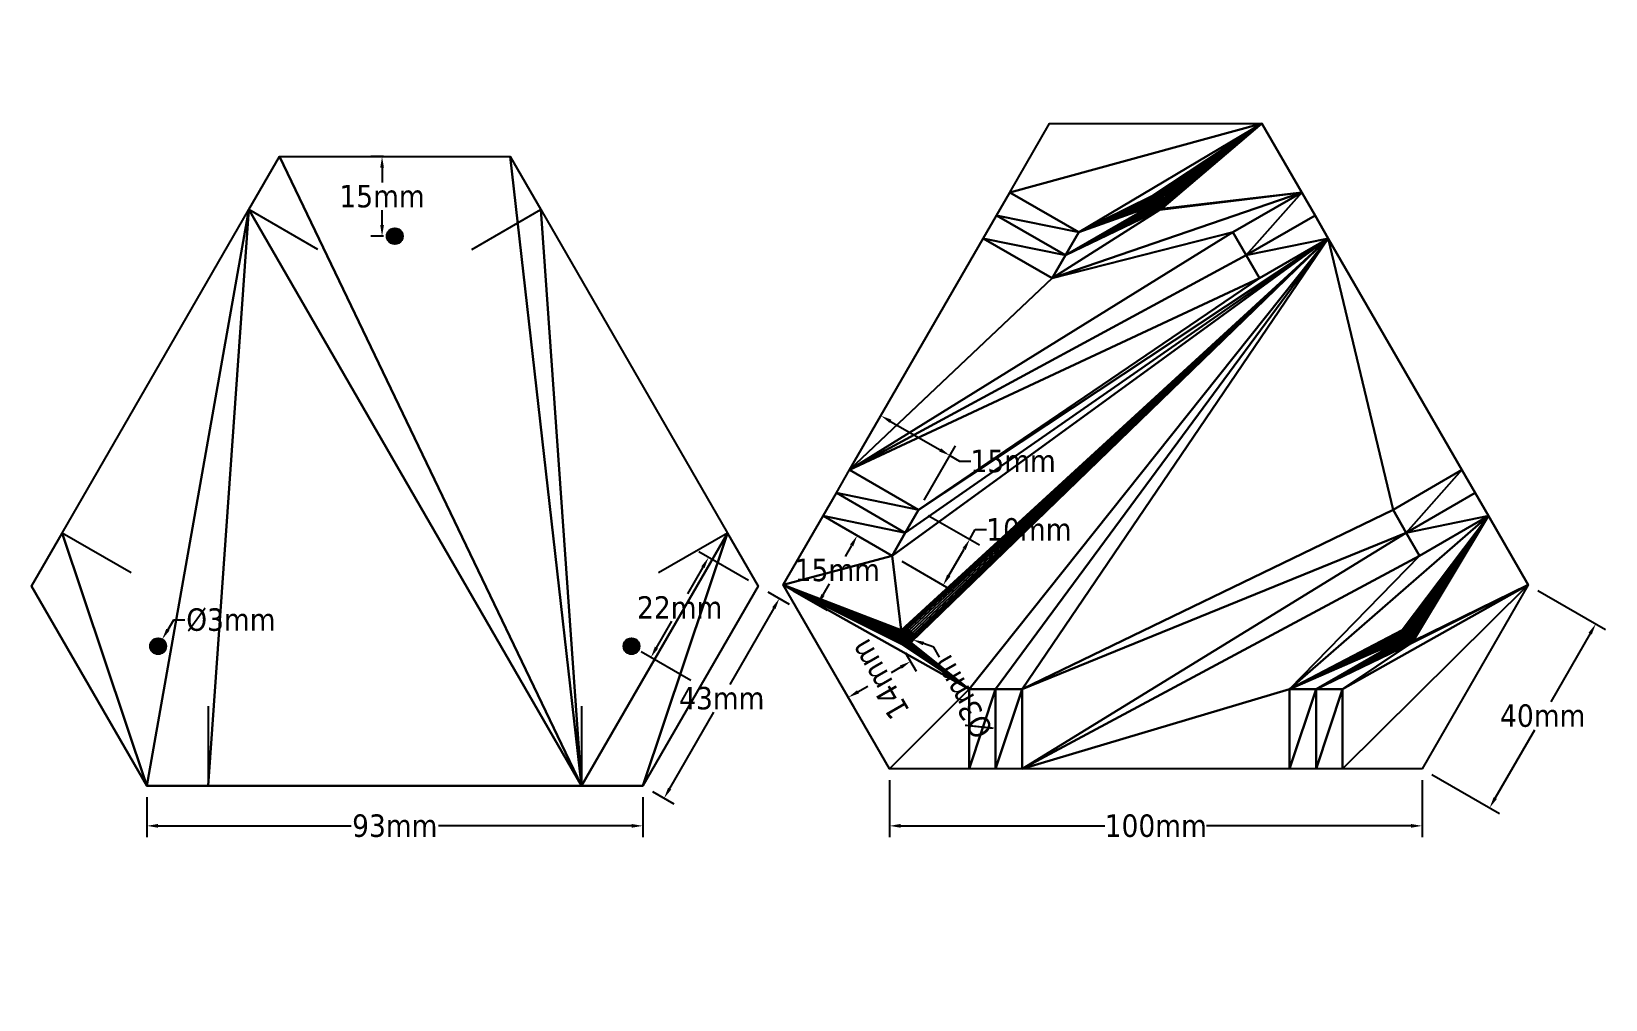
# Model space of a CAD drawing. Extents: x -280 to 17, y -39 to 143.
import ezdxf

# ---------------------------------------------------------------- set-up
doc = ezdxf.new("R2010")
doc.units = 0
doc.layers.get('0').update_dxf_attribs({"color": 13, "linetype": 'CONTINUOUS'})
doc.layers.get('DEFPOINTS').update_dxf_attribs({"linetype": 'CONTINUOUS'})
doc.styles.add('TAHOMA', font='Tahoma.ttf')
doc.dimstyles.new('DIMSTYLE1', dxfattribs={"dimtxt": 4.229496, "dimasz": 2.114748, "dimexe": 2.114748, "dimexo": 2.114748, "dimgap": 0.42295, "dimtad": 0, "dimtih": 1, "dimtoh": 1, "dimdec": 0, "dimzin": 0, "dimtxsty": 'TAHOMA', "dimcen": 0.09, "dimazin": 3, "dimtfac": 1, "dimtdec": 4, "dimtofl": 0, "dimtmove": 0, "dimatfit": 3, "dimtolj": 1, "dimtzin": 0})
doc.dimstyles.new('DIMSTYLE2', dxfattribs={"dimtxt": 4.229496, "dimasz": 2.114748, "dimexe": 2.114748, "dimexo": 2.114748, "dimgap": 0.42295, "dimtad": 0, "dimtih": 1, "dimtoh": 1, "dimdec": 0, "dimzin": 0, "dimtxsty": 'TAHOMA', "dimcen": 0.09, "dimazin": 3, "dimtfac": 1, "dimtdec": 4, "dimtofl": 0, "dimtmove": 0, "dimatfit": 3, "dimtolj": 1, "dimtzin": 0})

# ---------------------------------------------------------------- blocks, each defined once
blk = doc.blocks.new('*D4')
at = {"color": 0}
for p, q in [((79.82, 123.56), (80, 123.56)), ((79.91, 123.47), (79.91, 123.65)), ((73.42, 119.85), (75.54, 119.85)), ((75.54, 119.85), (77.15, 121.22))]:
    blk.add_line(p, q, dxfattribs=at)
blk.add_solid([(77.38, 120.95), (76.92, 121.49), (78.76, 122.59)], dxfattribs=at)
at = {"layer": 'DEFPOINTS', "color": 0}
for p in [(78.76, 122.59), (81.05, 124.53)]:
    blk.add_point(p, dxfattribs=at)
at = {"color": 0, "insert": (64.75, 119.85), "char_height": 4.229, "attachment_point": 5, "style": 'TAHOMA'}
blk.add_mtext('\\A1;%%c3mm', dxfattribs=at)
blk = doc.blocks.new('*D5')
at = {"color": 0}
for p, q in [((77.79, 138.56), (73.31, 138.56)), ((75.43, 136.45), (75.43, 134.33)), ((75.43, 127.13), (75.43, 129.24)), ((77.4, 125.01), (73.31, 125.01))]:
    blk.add_line(p, q, dxfattribs=at)
for points in [[(75.78, 136.45), (75.07, 136.45), (75.43, 138.56)], [(75.07, 127.13), (75.78, 127.13), (75.43, 125.01)]]:
    blk.add_solid(points, dxfattribs=at)
at = {"layer": 'DEFPOINTS', "color": 0}
for p in [(79.91, 138.56), (75.43, 125.01), (79.52, 125.01)]:
    blk.add_point(p, dxfattribs=at)
at = {"color": 0, "insert": (75.43, 131.79), "char_height": 4.229, "attachment_point": 5, "style": 'TAHOMA'}
blk.add_mtext('\\A1;14mm', dxfattribs=at)
blk = doc.blocks.new('GROUP_1')
for p, q in [((52.41, 125.57), (58.17, 135.56)), ((58.17, 135.56), (101.64, 135.56)), ((101.64, 135.56), (107.41, 125.57)), ((17.22, 64.63), (52.41, 125.57)), ((65.4, 118.07), (52.41, 125.57)), ((94.42, 118.07), (107.41, 125.57)), ((107.41, 125.57), (142.59, 64.63)), ((11.45, 54.64), (17.22, 64.63)), ((30.21, 57.13), (17.22, 64.63)), ((142.59, 64.63), (129.6, 57.13)), ((142.59, 64.63), (148.36, 54.64)), ((11.45, 54.64), (33.19, 17)), ((148.36, 54.64), (126.63, 17)), ((44.72, 32), (44.72, 17)), ((115.09, 32), (115.09, 17)), ((33.19, 17), (44.72, 17)), ((44.72, 17), (115.09, 17)), ((115.09, 17), (126.63, 17))]:
    blk.add_line(p, q)
mesh = blk.add_polyface()
corners = [(17.22, 64.63), (33.19, 17), (11.45, 54.64), (52.41, 125.57), (44.72, 17), (115.09, 17), (58.17, 135.56), (101.64, 135.56), (107.41, 125.57), (142.59, 64.63), (126.63, 17), (148.36, 54.64)]
mesh.append_faces([[corners[k] for k in face] for face in [(0, 1, 2), (10, 9, 11)]], dxfattribs={"vtx0": -1})
mesh.append_faces([[corners[k] for k in face] for face in [(1, 3, 4), (4, 3, 5), (5, 9, 10)]], dxfattribs={"vtx0": -1, "vtx1": -1})
mesh.append_faces([[corners[k] for k in face] for face in [(1, 0, 3), (5, 3, 6), (5, 6, 7), (5, 7, 8), (5, 8, 9)]], dxfattribs={"vtx0": -1, "vtx2": -1})
blk = doc.blocks.new('*D6')
at = {"color": 0}
for p, q in [((-258.04, -0.9), (-258.04, -8.41)), ((-164.6, -0.9), (-164.6, -8.41)), ((-255.93, -6.3), (-219.53, -6.3)), ((-166.71, -6.3), (-203.11, -6.3))]:
    blk.add_line(p, q, dxfattribs=at)
for points in [[(-255.93, -5.94), (-255.93, -6.65), (-258.04, -6.3)], [(-166.71, -6.65), (-166.71, -5.94), (-164.6, -6.3)]]:
    blk.add_solid(points, dxfattribs=at)
at = {"layer": 'DEFPOINTS', "color": 0}
for p in [(-258.04, 1.22), (-164.6, 1.22), (-164.6, -6.3)]:
    blk.add_point(p, dxfattribs=at)
at = {"color": 0, "insert": (-211.32, -6.3), "char_height": 4.229, "attachment_point": 5, "style": 'TAHOMA'}
blk.add_mtext('\\A1;93mm', dxfattribs=at)
blk = doc.blocks.new('*D7')
at = {"color": 0}
for p, q in [((-118.13, 2.34), (-118.13, -8.41)), ((-17.76, 2.34), (-17.76, -8.41)), ((-116.01, -6.3), (-77.51, -6.3)), ((-19.87, -6.3), (-58.37, -6.3))]:
    blk.add_line(p, q, dxfattribs=at)
for points in [[(-116.01, -5.94), (-116.01, -6.65), (-118.13, -6.3)], [(-19.87, -6.65), (-19.87, -5.94), (-17.76, -6.3)]]:
    blk.add_solid(points, dxfattribs=at)
at = {"layer": 'DEFPOINTS', "color": 0}
for p in [(-118.13, 4.45), (-17.76, 4.45), (-17.76, -6.3)]:
    blk.add_point(p, dxfattribs=at)
at = {"color": 0, "insert": (-67.94, -6.3), "char_height": 4.229, "attachment_point": 5, "style": 'TAHOMA'}
blk.add_mtext('\\A1;100mm', dxfattribs=at)
blk = doc.blocks.new('*D8')
at = {"color": 0}
for p, q in [((4.07, 38.04), (16.8, 30.69)), ((13.91, 29.92), (6.48, 17.05)), ((-3.98, -1.06), (3.45, 11.8)), ((-15.93, 3.39), (-3.2, -3.95))]:
    blk.add_line(p, q, dxfattribs=at)
for points in [[(14.21, 29.74), (13.6, 30.09), (14.97, 31.75)], [(-4.28, -0.89), (-3.67, -1.24), (-5.03, -2.89)]]:
    blk.add_solid(points, dxfattribs=at)
at = {"layer": 'DEFPOINTS', "color": 0}
for p in [(2.24, 39.09), (-17.76, 4.45), (-5.03, -2.89)]:
    blk.add_point(p, dxfattribs=at)
at = {"color": 0, "insert": (4.97, 14.43), "char_height": 4.229, "attachment_point": 5, "style": 'TAHOMA'}
blk.add_mtext('\\A1;40mm', dxfattribs=at)
blk = doc.blocks.new('*D9')
at = {"color": 0}
for p, q in [((-124.57, 62.58), (-118.67, 72.79)), ((-117.9, 69.9), (-108.57, 64.52)), ((-111.58, 55.08), (-105.68, 65.29)), ((-106.74, 63.46), (-104.91, 62.4)), ((-104.91, 62.4), (-102.79, 62.4))]:
    blk.add_line(p, q, dxfattribs=at)
for points in [[(-117.72, 70.21), (-118.07, 69.6), (-119.73, 70.96)], [(-108.74, 64.21), (-108.39, 64.82), (-106.74, 63.46)]]:
    blk.add_solid(points, dxfattribs=at)
at = {"layer": 'DEFPOINTS', "color": 0}
for p in [(-106.74, 63.46), (-125.63, 60.74), (-112.64, 53.24)]:
    blk.add_point(p, dxfattribs=at)
at = {"color": 0, "insert": (-94.81, 62.4), "char_height": 4.229, "attachment_point": 5, "style": 'TAHOMA'}
blk.add_mtext('\\A1;15mm', dxfattribs=at)
blk = doc.blocks.new('*D10')
at = {"color": 0}
for p, q in [((-110.8, 52.19), (-101.17, 46.62)), ((-103, 47.68), (-101.94, 49.51)), ((-101.94, 49.51), (-99.83, 49.51)), ((-106.94, 40.85), (-104.06, 45.85)), ((-115.8, 43.53), (-106.17, 37.96))]:
    blk.add_line(p, q, dxfattribs=at)
for points in [[(-103.75, 45.67), (-104.36, 46.03), (-103, 47.68)], [(-107.25, 41.03), (-106.64, 40.68), (-108, 39.02)]]:
    blk.add_solid(points, dxfattribs=at)
at = {"layer": 'DEFPOINTS', "color": 0}
for p in [(-112.64, 53.24), (-103, 47.68), (-117.64, 44.58)]:
    blk.add_point(p, dxfattribs=at)
at = {"color": 0, "insert": (-91.85, 49.51), "char_height": 4.229, "attachment_point": 5, "style": 'TAHOMA'}
blk.add_mtext('\\A1;10mm', dxfattribs=at)
blk = doc.blocks.new('*D11')
at = {"color": 0}
for p, q in [((-252.99, 32.46), (-254.07, 30.65)), ((-250.88, 32.46), (-252.99, 32.46)), ((-256.01, 27.54), (-255.83, 27.54)), ((-255.92, 27.45), (-255.92, 27.63))]:
    blk.add_line(p, q, dxfattribs=at)
blk.add_solid([(-254.37, 30.83), (-253.77, 30.47), (-255.15, 28.83)], dxfattribs=at)
at = {"layer": 'DEFPOINTS', "color": 0}
for p in [(-255.15, 28.83), (-256.68, 26.25)]:
    blk.add_point(p, dxfattribs=at)
at = {"color": 0, "insert": (-242.2, 32.46), "char_height": 4.229, "attachment_point": 5, "style": 'TAHOMA'}
blk.add_mtext('\\A1;%%c3mm', dxfattribs=at)
blk = doc.blocks.new('*D12')
at = {"color": 0}
for p, q in [((-141.04, 37.8), (-137.02, 35.48)), ((-139.9, 34.7), (-148.2, 20.34)), ((-159.52, 0.73), (-151.23, 15.09)), ((-162.77, 0.16), (-158.75, -2.16))]:
    blk.add_line(p, q, dxfattribs=at)
for points in [[(-139.6, 34.53), (-140.21, 34.88), (-138.85, 36.54)], [(-159.83, 0.9), (-159.22, 0.55), (-160.58, -1.1)]]:
    blk.add_solid(points, dxfattribs=at)
at = {"layer": 'DEFPOINTS', "color": 0}
for p in [(-142.87, 38.86), (-164.6, 1.22), (-160.58, -1.1)]:
    blk.add_point(p, dxfattribs=at)
at = {"color": 0, "insert": (-149.71, 17.72), "char_height": 4.229, "attachment_point": 5, "style": 'TAHOMA'}
blk.add_mtext('\\A1;43mm', dxfattribs=at)
blk = doc.blocks.new('*D13')
at = {"color": 0}
for p, q in [((-128.8, 51.03), (-122.36, 47.31)), ((-125.25, 46.54), (-126.44, 44.46)), ((-130.63, 37.21), (-129.43, 39.28)), ((-136.3, 38.04), (-129.86, 34.32))]:
    blk.add_line(p, q, dxfattribs=at)
for points in [[(-124.94, 46.36), (-125.55, 46.71), (-124.19, 48.37)], [(-130.94, 37.38), (-130.33, 37.03), (-131.69, 35.38)]]:
    blk.add_solid(points, dxfattribs=at)
at = {"layer": 'DEFPOINTS', "color": 0}
for p in [(-130.63, 52.08), (-124.19, 48.37), (-138.13, 39.09)]:
    blk.add_point(p, dxfattribs=at)
at = {"color": 0, "insert": (-127.94, 41.87), "char_height": 4.229, "attachment_point": 5, "style": 'TAHOMA'}
blk.add_mtext('\\A1;15mm', dxfattribs=at)
blk = doc.blocks.new('*D14')
at = {"color": 0}
for p, q in [((-144.7, 39.91), (-154.04, 45.31)), ((-153.26, 42.42), (-156.15, 37.42)), ((-162.02, 27.26), (-159.13, 32.26)), ((-155.56, 21.09), (-164.9, 26.49))]:
    blk.add_line(p, q, dxfattribs=at)
for points in [[(-152.96, 42.24), (-153.57, 42.59), (-152.21, 44.25)], [(-162.32, 27.44), (-161.71, 27.08), (-163.07, 25.43)]]:
    blk.add_solid(points, dxfattribs=at)
at = {"layer": 'DEFPOINTS', "color": 0}
for p in [(-142.87, 38.86), (-163.07, 25.43), (-153.73, 20.04)]:
    blk.add_point(p, dxfattribs=at)
at = {"color": 0, "insert": (-157.64, 34.84), "char_height": 4.229, "attachment_point": 5, "style": 'TAHOMA'}
blk.add_mtext('\\A1;22mm', dxfattribs=at)
blk = doc.blocks.new('*D15')
at = {"color": 0}
for p, q in [((-213.43, 119.78), (-215.83, 119.78)), ((-213.72, 117.66), (-213.72, 114.87)), ((-213.72, 106.89), (-213.72, 109.69)), ((-213.43, 104.78), (-215.83, 104.78))]:
    blk.add_line(p, q, dxfattribs=at)
for points in [[(-213.36, 117.66), (-214.07, 117.66), (-213.72, 119.78)], [(-214.07, 106.89), (-213.36, 106.89), (-213.72, 104.78)]]:
    blk.add_solid(points, dxfattribs=at)
at = {"layer": 'DEFPOINTS', "color": 0}
for p in [(-213.72, 119.78), (-211.32, 119.78), (-211.32, 104.78)]:
    blk.add_point(p, dxfattribs=at)
at = {"color": 0, "insert": (-213.72, 112.28), "char_height": 4.229, "attachment_point": 5, "style": 'TAHOMA'}
blk.add_mtext('\\A1;15mm', dxfattribs=at)
blk = doc.blocks.new('GROUP_2')
for p, q in [((52.41, 125.57), (59.91, 138.56)), ((59.91, 138.56), (99.91, 138.56)), ((99.91, 138.56), (107.41, 125.57)), ((49.91, 121.24), (52.41, 125.57)), ((65.4, 118.07), (52.41, 125.57)), ((94.42, 118.07), (107.41, 125.57)), ((107.41, 125.57), (109.91, 121.24)), ((47.41, 116.91), (49.91, 121.24)), ((62.9, 113.74), (49.91, 121.24)), ((109.91, 121.24), (96.92, 113.74)), ((109.91, 121.24), (112.41, 116.91)), ((22.22, 73.29), (47.41, 116.91)), ((60.4, 109.41), (47.41, 116.91)), ((65.4, 118.07), (62.9, 113.74)), ((96.92, 113.74), (94.42, 118.07)), ((99.42, 109.41), (112.41, 116.91)), ((112.41, 116.91), (137.59, 73.29)), ((62.9, 113.74), (60.4, 109.41)), ((96.92, 113.74), (99.42, 109.41)), ((19.72, 68.96), (22.22, 73.29)), ((35.21, 65.79), (22.22, 73.29)), ((124.6, 65.79), (137.59, 73.29)), ((137.59, 73.29), (140.09, 68.96)), ((17.22, 64.63), (19.72, 68.96)), ((19.72, 68.96), (32.71, 61.46)), ((127.1, 61.46), (140.09, 68.96)), ((140.09, 68.96), (142.59, 64.63)), ((32.71, 61.46), (35.21, 65.79)), ((127.1, 61.46), (124.6, 65.79)), ((9.72, 51.64), (17.22, 64.63)), ((30.21, 57.13), (17.22, 64.63)), ((142.59, 64.63), (129.6, 57.13)), ((142.59, 64.63), (150.09, 51.64)), ((32.71, 61.46), (30.21, 57.13)), ((129.6, 57.13), (127.1, 61.46)), ((29.72, 17), (9.72, 51.64)), ((150.09, 51.64), (130.09, 17)), ((44.72, 17), (44.72, 32)), ((44.72, 32), (49.72, 32)), ((49.72, 32), (49.72, 17)), ((49.72, 32), (54.72, 32)), ((54.72, 32), (54.72, 17)), ((105.09, 17), (105.09, 32)), ((105.09, 32), (110.09, 32)), ((110.09, 32), (115.09, 32)), ((110.09, 17), (110.09, 32)), ((115.09, 32), (115.09, 17)), ((29.72, 17), (44.72, 17)), ((44.72, 17), (49.72, 17)), ((49.72, 17), (54.72, 17)), ((54.72, 17), (105.09, 17)), ((105.09, 17), (110.09, 17)), ((110.09, 17), (115.09, 17)), ((115.09, 17), (130.09, 17))]:
    blk.add_line(p, q)
for centre in [(79.91, 123.56), (32.71, 41.82), (127.1, 41.82)]:
    blk.add_circle(centre, 1.5)
at = {"color": 49}
dim = blk.add_linear_dim(base=(75.43, 125.01), p1=(79.91, 138.56), p2=(79.52, 125.01), angle=90, dimstyle='DIMSTYLE1', override={"dimpost": 'mm'}, dxfattribs=at)
dim.commit()
dim.dimension.update_dxf_attribs({"geometry": '*D5', "text_midpoint": (75.43, 131.79)})
dim = blk.add_diameter_dim_2p(p1=(81.05, 124.53), p2=(78.76, 122.59), dimstyle='DIMSTYLE2', override={"dimpost": 'mm'}, dxfattribs=at)
dim.commit()
dim.dimension.update_dxf_attribs({"geometry": '*D4', "text_midpoint": (64.75, 119.85), "dimtype": 163})
mesh = blk.add_polyface()
corners = [(32.71, 61.46), (31.21, 41.82), (30.21, 57.13), (31.26, 42.21), (31.41, 42.57), (31.65, 42.88), (31.96, 43.12), (32.32, 43.27), (32.71, 43.32), (35.21, 65.79), (33.1, 43.27), (33.46, 43.12), (33.77, 42.88), (34.01, 42.57), (34.16, 42.21), (34.21, 41.82), (47.41, 116.91), (22.22, 73.29), (44.72, 32), (49.72, 32), (60.4, 109.41), (54.72, 32), (59.91, 138.56), (65.4, 118.07), (52.41, 125.57), (99.91, 138.56), (79.16, 124.86), (78.85, 124.62), (78.61, 124.31), (78.46, 123.95), (78.41, 123.56), (79.52, 125.01), (79.91, 125.06), (80.29, 125.01), (80.66, 124.86), (80.97, 124.62), (81.21, 124.31), (81.36, 123.95), (81.41, 123.56), (94.42, 118.07), (107.41, 125.57), (105.09, 17), (54.72, 17), (62.9, 113.74), (78.46, 123.17), (78.61, 122.81), (78.85, 122.5), (79.16, 122.26), (79.52, 122.11), (79.91, 122.06), (80.29, 122.11), (80.66, 122.26), (80.97, 122.5), (81.21, 122.81), (81.36, 123.17), (96.92, 113.74), (99.42, 109.41), (105.09, 32), (112.41, 116.91), (110.09, 32), (115.09, 32), (124.6, 65.79), (137.59, 73.29), (115.09, 17), (127.1, 61.46), (125.6, 41.82), (125.65, 42.21), (125.8, 42.57), (126.04, 42.88), (126.35, 43.12), (126.71, 43.27), (127.1, 43.32), (129.6, 57.13), (127.49, 43.27), (127.85, 43.12), (128.16, 42.88), (128.4, 42.57), (128.55, 42.21), (128.6, 41.82), (125.65, 41.43), (130.09, 17), (125.8, 41.07), (126.04, 40.76), (126.35, 40.52), (126.71, 40.37), (127.1, 40.32), (127.49, 40.37), (127.85, 40.52), (128.16, 40.76), (128.4, 41.07), (128.55, 41.43), (142.59, 64.63), (150.09, 51.64), (17.22, 64.63), (29.72, 17), (9.72, 51.64), (31.26, 41.43), (31.41, 41.07), (44.72, 17), (31.65, 40.76), (31.96, 40.52), (32.32, 40.37), (32.71, 40.32), (33.1, 40.37), (33.46, 40.52), (33.77, 40.76), (34.01, 41.07), (34.16, 41.43)]
mesh.append_faces([[corners[k] for k in face] for face in [(16, 9, 17), (22, 23, 24), (39, 25, 40), (21, 41, 42), (61, 58, 62), (80, 91, 92), (93, 94, 95)]], dxfattribs={"vtx0": -1})
mesh.append_faces([[corners[k] for k in face] for face in [(0, 1, 2), (1, 0, 3), (3, 0, 4), (4, 0, 5), (5, 0, 6), (6, 0, 7), (7, 0, 8), (8, 9, 10), (10, 9, 11), (11, 9, 12), (12, 9, 13), (13, 9, 14), (14, 9, 15), (18, 16, 19), (19, 20, 21), (26, 25, 31), (31, 25, 32), (32, 25, 33), (33, 25, 34), (34, 25, 35), (35, 25, 36), (36, 25, 37), (37, 25, 38), (44, 23, 30), (41, 56, 57), (58, 57, 56), (57, 58, 59), (59, 58, 60), (60, 61, 63), (64, 65, 61), (65, 64, 66), (66, 64, 67), (67, 64, 68), (68, 64, 69), (69, 64, 70), (70, 64, 71), (71, 72, 73), (73, 72, 74), (74, 72, 75), (75, 72, 76), (76, 72, 77), (77, 72, 78), (63, 79, 80), (79, 63, 65), (94, 97, 98), (98, 9, 18)]], dxfattribs={"vtx0": -1, "vtx1": -1})
mesh.append_faces([[corners[k] for k in face] for face in [(9, 16, 18), (23, 25, 26), (38, 25, 39), (41, 21, 20), (41, 23, 44), (41, 38, 39), (60, 58, 61), (65, 63, 61), (80, 78, 72), (94, 2, 1), (98, 15, 9)]], dxfattribs={"vtx0": -1, "vtx1": -1, "vtx2": -1})
mesh.append_faces([[corners[k] for k in face] for face in [(8, 0, 9), (19, 16, 20), (23, 22, 25), (23, 26, 27), (23, 27, 28), (23, 28, 29), (23, 29, 30), (41, 20, 43), (41, 43, 23), (41, 44, 45), (41, 45, 46), (41, 46, 47), (41, 47, 48), (41, 48, 49), (41, 49, 50), (41, 50, 51), (41, 51, 52), (41, 52, 53), (41, 53, 54), (41, 54, 38), (41, 39, 55), (41, 55, 56), (71, 64, 72), (80, 79, 81), (80, 81, 82), (80, 82, 83), (80, 83, 84), (80, 84, 85), (80, 85, 86), (80, 86, 87), (80, 87, 88), (80, 88, 89), (80, 89, 90), (80, 90, 78), (80, 72, 91), (94, 93, 2), (94, 1, 96), (94, 96, 97), (98, 97, 99), (98, 99, 100), (98, 100, 101), (98, 101, 102), (98, 102, 103), (98, 103, 104), (98, 104, 105), (98, 105, 106), (98, 106, 107), (98, 107, 15)]], dxfattribs={"vtx0": -1, "vtx2": -1})
mesh = blk.add_polyface()
corners = [(52.41, 125.57), (62.9, 113.74), (49.91, 121.24), (65.4, 118.07)]
mesh.append_faces([[corners[k] for k in face] for face in [(0, 1, 2), (1, 0, 3)]], dxfattribs={"vtx0": -1})
mesh = blk.add_polyface()
corners = [(78.46, 123.95), (78.46, 123.17), (78.41, 123.56), (78.61, 122.81), (78.61, 124.31), (78.85, 124.62), (78.85, 122.5), (79.16, 122.26), (79.16, 124.86), (79.52, 125.01), (79.52, 122.11), (79.91, 125.06), (79.91, 122.06), (80.29, 125.01), (80.29, 122.11), (80.66, 124.86), (80.66, 122.26), (80.97, 124.62), (80.97, 122.5), (81.21, 124.31), (81.21, 122.81), (81.36, 123.95), (81.36, 123.17), (81.41, 123.56)]
mesh.append_faces([[corners[k] for k in face] for face in [(0, 1, 2), (22, 21, 23)]], dxfattribs={"vtx0": -1})
mesh.append_faces([[corners[k] for k in face] for face in [(1, 0, 3), (3, 5, 6), (6, 5, 7), (7, 9, 10), (10, 11, 12), (12, 13, 14), (14, 15, 16), (16, 17, 18), (18, 19, 20), (20, 21, 22)]], dxfattribs={"vtx0": -1, "vtx1": -1})
mesh.append_faces([[corners[k] for k in face] for face in [(3, 0, 4), (3, 4, 5), (7, 5, 8), (7, 8, 9), (10, 9, 11), (12, 11, 13), (14, 13, 15), (16, 15, 17), (18, 17, 19), (20, 19, 21)]], dxfattribs={"vtx0": -1, "vtx2": -1})
mesh = blk.add_polyface()
corners = [(107.41, 125.57), (96.92, 113.74), (94.42, 118.07), (109.91, 121.24)]
mesh.append_faces([[corners[k] for k in face] for face in [(0, 1, 2), (1, 0, 3)]], dxfattribs={"vtx0": -1})
mesh = blk.add_polyface()
corners = [(49.91, 121.24), (60.4, 109.41), (47.41, 116.91), (62.9, 113.74)]
mesh.append_faces([[corners[k] for k in face] for face in [(0, 1, 2), (1, 0, 3)]], dxfattribs={"vtx0": -1})
mesh = blk.add_polyface()
corners = [(109.91, 121.24), (99.42, 109.41), (96.92, 113.74), (112.41, 116.91)]
mesh.append_faces([[corners[k] for k in face] for face in [(0, 1, 2), (1, 0, 3)]], dxfattribs={"vtx0": -1})
mesh = blk.add_polyface()
corners = [(22.22, 73.29), (32.71, 61.46), (19.72, 68.96), (35.21, 65.79)]
mesh.append_faces([[corners[k] for k in face] for face in [(0, 1, 2), (1, 0, 3)]], dxfattribs={"vtx0": -1})
mesh = blk.add_polyface()
corners = [(137.59, 73.29), (127.1, 61.46), (124.6, 65.79), (140.09, 68.96)]
mesh.append_faces([[corners[k] for k in face] for face in [(0, 1, 2), (1, 0, 3)]], dxfattribs={"vtx0": -1})
mesh = blk.add_polyface()
corners = [(19.72, 68.96), (30.21, 57.13), (17.22, 64.63), (32.71, 61.46)]
mesh.append_faces([[corners[k] for k in face] for face in [(0, 1, 2), (1, 0, 3)]], dxfattribs={"vtx0": -1})
mesh = blk.add_polyface()
corners = [(140.09, 68.96), (129.6, 57.13), (127.1, 61.46), (142.59, 64.63)]
mesh.append_faces([[corners[k] for k in face] for face in [(0, 1, 2), (1, 0, 3)]], dxfattribs={"vtx0": -1})
mesh = blk.add_polyface()
corners = [(31.26, 42.21), (31.26, 41.43), (31.21, 41.82), (31.41, 42.57), (31.41, 41.07), (31.65, 42.88), (31.65, 40.76), (31.96, 43.12), (31.96, 40.52), (32.32, 40.37), (32.32, 43.27), (32.71, 40.32), (32.71, 43.32), (33.1, 40.37), (33.1, 43.27), (33.46, 43.12), (33.46, 40.52), (33.77, 42.88), (33.77, 40.76), (34.01, 41.07), (34.01, 42.57), (34.16, 42.21), (34.16, 41.43), (34.21, 41.82)]
mesh.append_faces([[corners[k] for k in face] for face in [(0, 1, 2), (22, 21, 23)]], dxfattribs={"vtx0": -1})
mesh.append_faces([[corners[k] for k in face] for face in [(1, 3, 4), (4, 5, 6), (6, 7, 8), (8, 7, 9), (9, 10, 11), (11, 12, 13), (13, 15, 16), (16, 17, 18), (18, 17, 19), (19, 21, 22)]], dxfattribs={"vtx0": -1, "vtx1": -1})
mesh.append_faces([[corners[k] for k in face] for face in [(1, 0, 3), (4, 3, 5), (6, 5, 7), (9, 7, 10), (11, 10, 12), (13, 12, 14), (13, 14, 15), (16, 15, 17), (19, 17, 20), (19, 20, 21)]], dxfattribs={"vtx0": -1, "vtx2": -1})
mesh = blk.add_polyface()
corners = [(125.65, 42.21), (125.65, 41.43), (125.6, 41.82), (125.8, 42.57), (125.8, 41.07), (126.04, 40.76), (126.04, 42.88), (126.35, 43.12), (126.35, 40.52), (126.71, 43.27), (126.71, 40.37), (127.1, 43.32), (127.1, 40.32), (127.49, 40.37), (127.49, 43.27), (127.85, 43.12), (127.85, 40.52), (128.16, 42.88), (128.16, 40.76), (128.4, 42.57), (128.4, 41.07), (128.55, 42.21), (128.55, 41.43), (128.6, 41.82)]
mesh.append_faces([[corners[k] for k in face] for face in [(0, 1, 2), (22, 21, 23)]], dxfattribs={"vtx0": -1})
mesh.append_faces([[corners[k] for k in face] for face in [(1, 3, 4), (4, 3, 5), (5, 7, 8), (8, 9, 10), (10, 11, 12), (12, 11, 13), (13, 15, 16), (16, 17, 18), (18, 19, 20), (20, 21, 22)]], dxfattribs={"vtx0": -1, "vtx1": -1})
mesh.append_faces([[corners[k] for k in face] for face in [(1, 0, 3), (5, 3, 6), (5, 6, 7), (8, 7, 9), (10, 9, 11), (13, 11, 14), (13, 14, 15), (16, 15, 17), (18, 17, 19), (20, 19, 21)]], dxfattribs={"vtx0": -1, "vtx2": -1})
mesh = blk.add_polyface()
corners = [(49.72, 32), (44.72, 17), (44.72, 32), (49.72, 17)]
mesh.append_faces([[corners[k] for k in face] for face in [(0, 1, 2), (1, 0, 3)]], dxfattribs={"vtx0": -1})
mesh = blk.add_polyface()
corners = [(49.72, 32), (54.72, 17), (49.72, 17), (54.72, 32)]
mesh.append_faces([[corners[k] for k in face] for face in [(0, 1, 2), (1, 0, 3)]], dxfattribs={"vtx0": -1})
mesh = blk.add_polyface()
corners = [(110.09, 32), (105.09, 17), (105.09, 32), (110.09, 17)]
mesh.append_faces([[corners[k] for k in face] for face in [(0, 1, 2), (1, 0, 3)]], dxfattribs={"vtx0": -1})
mesh = blk.add_polyface()
corners = [(110.09, 32), (115.09, 17), (110.09, 17), (115.09, 32)]
mesh.append_faces([[corners[k] for k in face] for face in [(0, 1, 2), (1, 0, 3)]], dxfattribs={"vtx0": -1})

msp = doc.modelspace()

# ---------------------------------------------------------------- linework, layer by layer
for centre in [(-211.32, 104.78), (-255.92, 27.54), (-166.72, 27.54)]:
    msp.add_circle(centre, 1.5)

# ---------------------------------------------------------------- block references
at = {"rotation": 120}
msp.add_blockref('GROUP_2', (31.83, 21.85), dxfattribs=at)
msp.add_blockref('GROUP_1', (-291.23, -15.78))

# ---------------------------------------------------------------- dimensions: what is measured, and where the dimension line sits
at = {"color": 49}
dim = msp.add_linear_dim(base=(-213.72, 119.78), p1=(-211.32, 104.78), p2=(-211.32, 119.78), angle=90, dimstyle='DIMSTYLE1', override={"dimpost": 'mm'}, dxfattribs=at)
dim.commit()
dim.dimension.update_dxf_attribs({"geometry": '*D15', "text_midpoint": (-213.72, 112.28)})
for p1, p2, distance, picture, middle in [((-125.63, 60.74), (-112.64, 53.24), 11.8, '*D9', (-94.81, 62.4)), ((-138.13, 39.09), (-130.63, 52.08), -7.43, '*D13', (-127.94, 41.87)), ((-117.64, 44.58), (-112.64, 53.24), -11.13, '*D10', (-91.85, 49.51)), ((-142.87, 38.86), (-153.73, 20.04), -10.78, '*D14', (-157.64, 34.84)), ((-142.87, 38.86), (-164.6, 1.22), 4.64, '*D12', (-149.71, 17.72)), ((2.24, 39.09), (-17.76, 4.45), 14.69, '*D8', (4.97, 14.43))]:
    dim = msp.add_aligned_dim(p1=p1, p2=p2, distance=distance, dimstyle='DIMSTYLE1', override={"dimpost": 'mm'}, dxfattribs=at)
    dim.commit()
    dim.dimension.update_dxf_attribs({"geometry": picture, "text_midpoint": middle})
dim = msp.add_diameter_dim_2p(p1=(-256.68, 26.25), p2=(-255.15, 28.83), dimstyle='DIMSTYLE2', override={"dimpost": 'mm'}, dxfattribs=at)
dim.commit()
dim.dimension.update_dxf_attribs({"geometry": '*D11', "text_midpoint": (-242.2, 32.46), "dimtype": 163})
for base, p1, p2, picture, middle in [((-17.76, -6.3), (-118.13, 4.45), (-17.76, 4.45), '*D7', (-67.94, -6.3)), ((-164.6, -6.3), (-258.04, 1.22), (-164.6, 1.22), '*D6', (-211.32, -6.3))]:
    dim = msp.add_linear_dim(base=base, p1=p1, p2=p2, dimstyle='DIMSTYLE1', override={"dimpost": 'mm'}, dxfattribs=at)
    dim.commit()
    dim.dimension.update_dxf_attribs({"geometry": picture, "text_midpoint": middle})

# ---------------------------------------------------------------- meshes
mesh = msp.add_polyface()
corners = [(-212.77, 105.17), (-212.77, 104.39), (-212.82, 104.78), (-212.62, 105.53), (-212.62, 104.03), (-212.38, 105.84), (-212.38, 103.72), (-212.07, 106.08), (-212.07, 103.48), (-211.71, 106.23), (-211.71, 103.33), (-211.32, 106.28), (-211.32, 103.28), (-210.93, 106.23), (-210.93, 103.33), (-210.57, 106.08), (-210.57, 103.48), (-210.26, 105.84), (-210.26, 103.72), (-210.02, 105.53), (-210.02, 104.03), (-209.87, 105.17), (-209.87, 104.39), (-209.82, 104.78)]
mesh.append_faces([[corners[k] for k in face] for face in [(0, 1, 2), (22, 21, 23)]], dxfattribs={"vtx0": -1})
mesh.append_faces([[corners[k] for k in face] for face in [(1, 3, 4), (4, 5, 6), (6, 7, 8), (8, 9, 10), (10, 11, 12), (12, 13, 14), (14, 15, 16), (16, 17, 18), (18, 19, 20), (20, 21, 22)]], dxfattribs={"vtx0": -1, "vtx1": -1})
mesh.append_faces([[corners[k] for k in face] for face in [(1, 0, 3), (4, 3, 5), (6, 5, 7), (8, 7, 9), (10, 9, 11), (12, 11, 13), (14, 13, 15), (16, 15, 17), (18, 17, 19), (20, 19, 21)]], dxfattribs={"vtx0": -1, "vtx2": -1})
mesh = msp.add_polyface()
corners = [(-257.36, 27.92), (-257.36, 27.15), (-257.42, 27.54), (-257.21, 28.29), (-257.21, 26.79), (-256.98, 28.6), (-256.98, 26.48), (-256.67, 28.84), (-256.67, 26.24), (-256.3, 28.99), (-256.3, 26.09), (-255.92, 29.04), (-255.92, 26.04), (-255.53, 28.99), (-255.53, 26.09), (-255.17, 28.84), (-255.17, 26.24), (-254.85, 28.6), (-254.85, 26.48), (-254.62, 28.29), (-254.62, 26.79), (-254.47, 27.92), (-254.47, 27.15), (-254.42, 27.54)]
mesh.append_faces([[corners[k] for k in face] for face in [(0, 1, 2), (22, 21, 23)]], dxfattribs={"vtx0": -1})
mesh.append_faces([[corners[k] for k in face] for face in [(1, 3, 4), (4, 5, 6), (6, 7, 8), (8, 9, 10), (10, 11, 12), (12, 13, 14), (14, 15, 16), (16, 17, 18), (18, 19, 20), (20, 21, 22)]], dxfattribs={"vtx0": -1, "vtx1": -1})
mesh.append_faces([[corners[k] for k in face] for face in [(1, 0, 3), (4, 3, 5), (6, 5, 7), (8, 7, 9), (10, 9, 11), (12, 11, 13), (14, 13, 15), (16, 15, 17), (18, 17, 19), (20, 19, 21)]], dxfattribs={"vtx0": -1, "vtx2": -1})
mesh = msp.add_polyface()
corners = [(-168.17, 27.92), (-168.17, 27.15), (-168.22, 27.54), (-168.02, 28.29), (-168.02, 26.79), (-167.78, 28.6), (-167.78, 26.48), (-167.47, 28.84), (-167.47, 26.24), (-167.11, 26.09), (-167.11, 28.99), (-166.72, 29.04), (-166.72, 26.04), (-166.34, 28.99), (-166.34, 26.09), (-165.97, 28.84), (-165.97, 26.24), (-165.66, 26.48), (-165.66, 28.6), (-165.42, 28.29), (-165.42, 26.79), (-165.28, 27.92), (-165.28, 27.15), (-165.22, 27.54)]
mesh.append_faces([[corners[k] for k in face] for face in [(0, 1, 2), (22, 21, 23)]], dxfattribs={"vtx0": -1})
mesh.append_faces([[corners[k] for k in face] for face in [(1, 3, 4), (4, 5, 6), (6, 7, 8), (8, 7, 9), (9, 11, 12), (12, 13, 14), (14, 15, 16), (16, 15, 17), (17, 19, 20), (20, 21, 22)]], dxfattribs={"vtx0": -1, "vtx1": -1})
mesh.append_faces([[corners[k] for k in face] for face in [(1, 0, 3), (4, 3, 5), (6, 5, 7), (9, 7, 10), (9, 10, 11), (12, 11, 13), (14, 13, 15), (17, 15, 18), (17, 18, 19), (20, 19, 21)]], dxfattribs={"vtx0": -1, "vtx2": -1})

doc.saveas('drawing.dxf')
